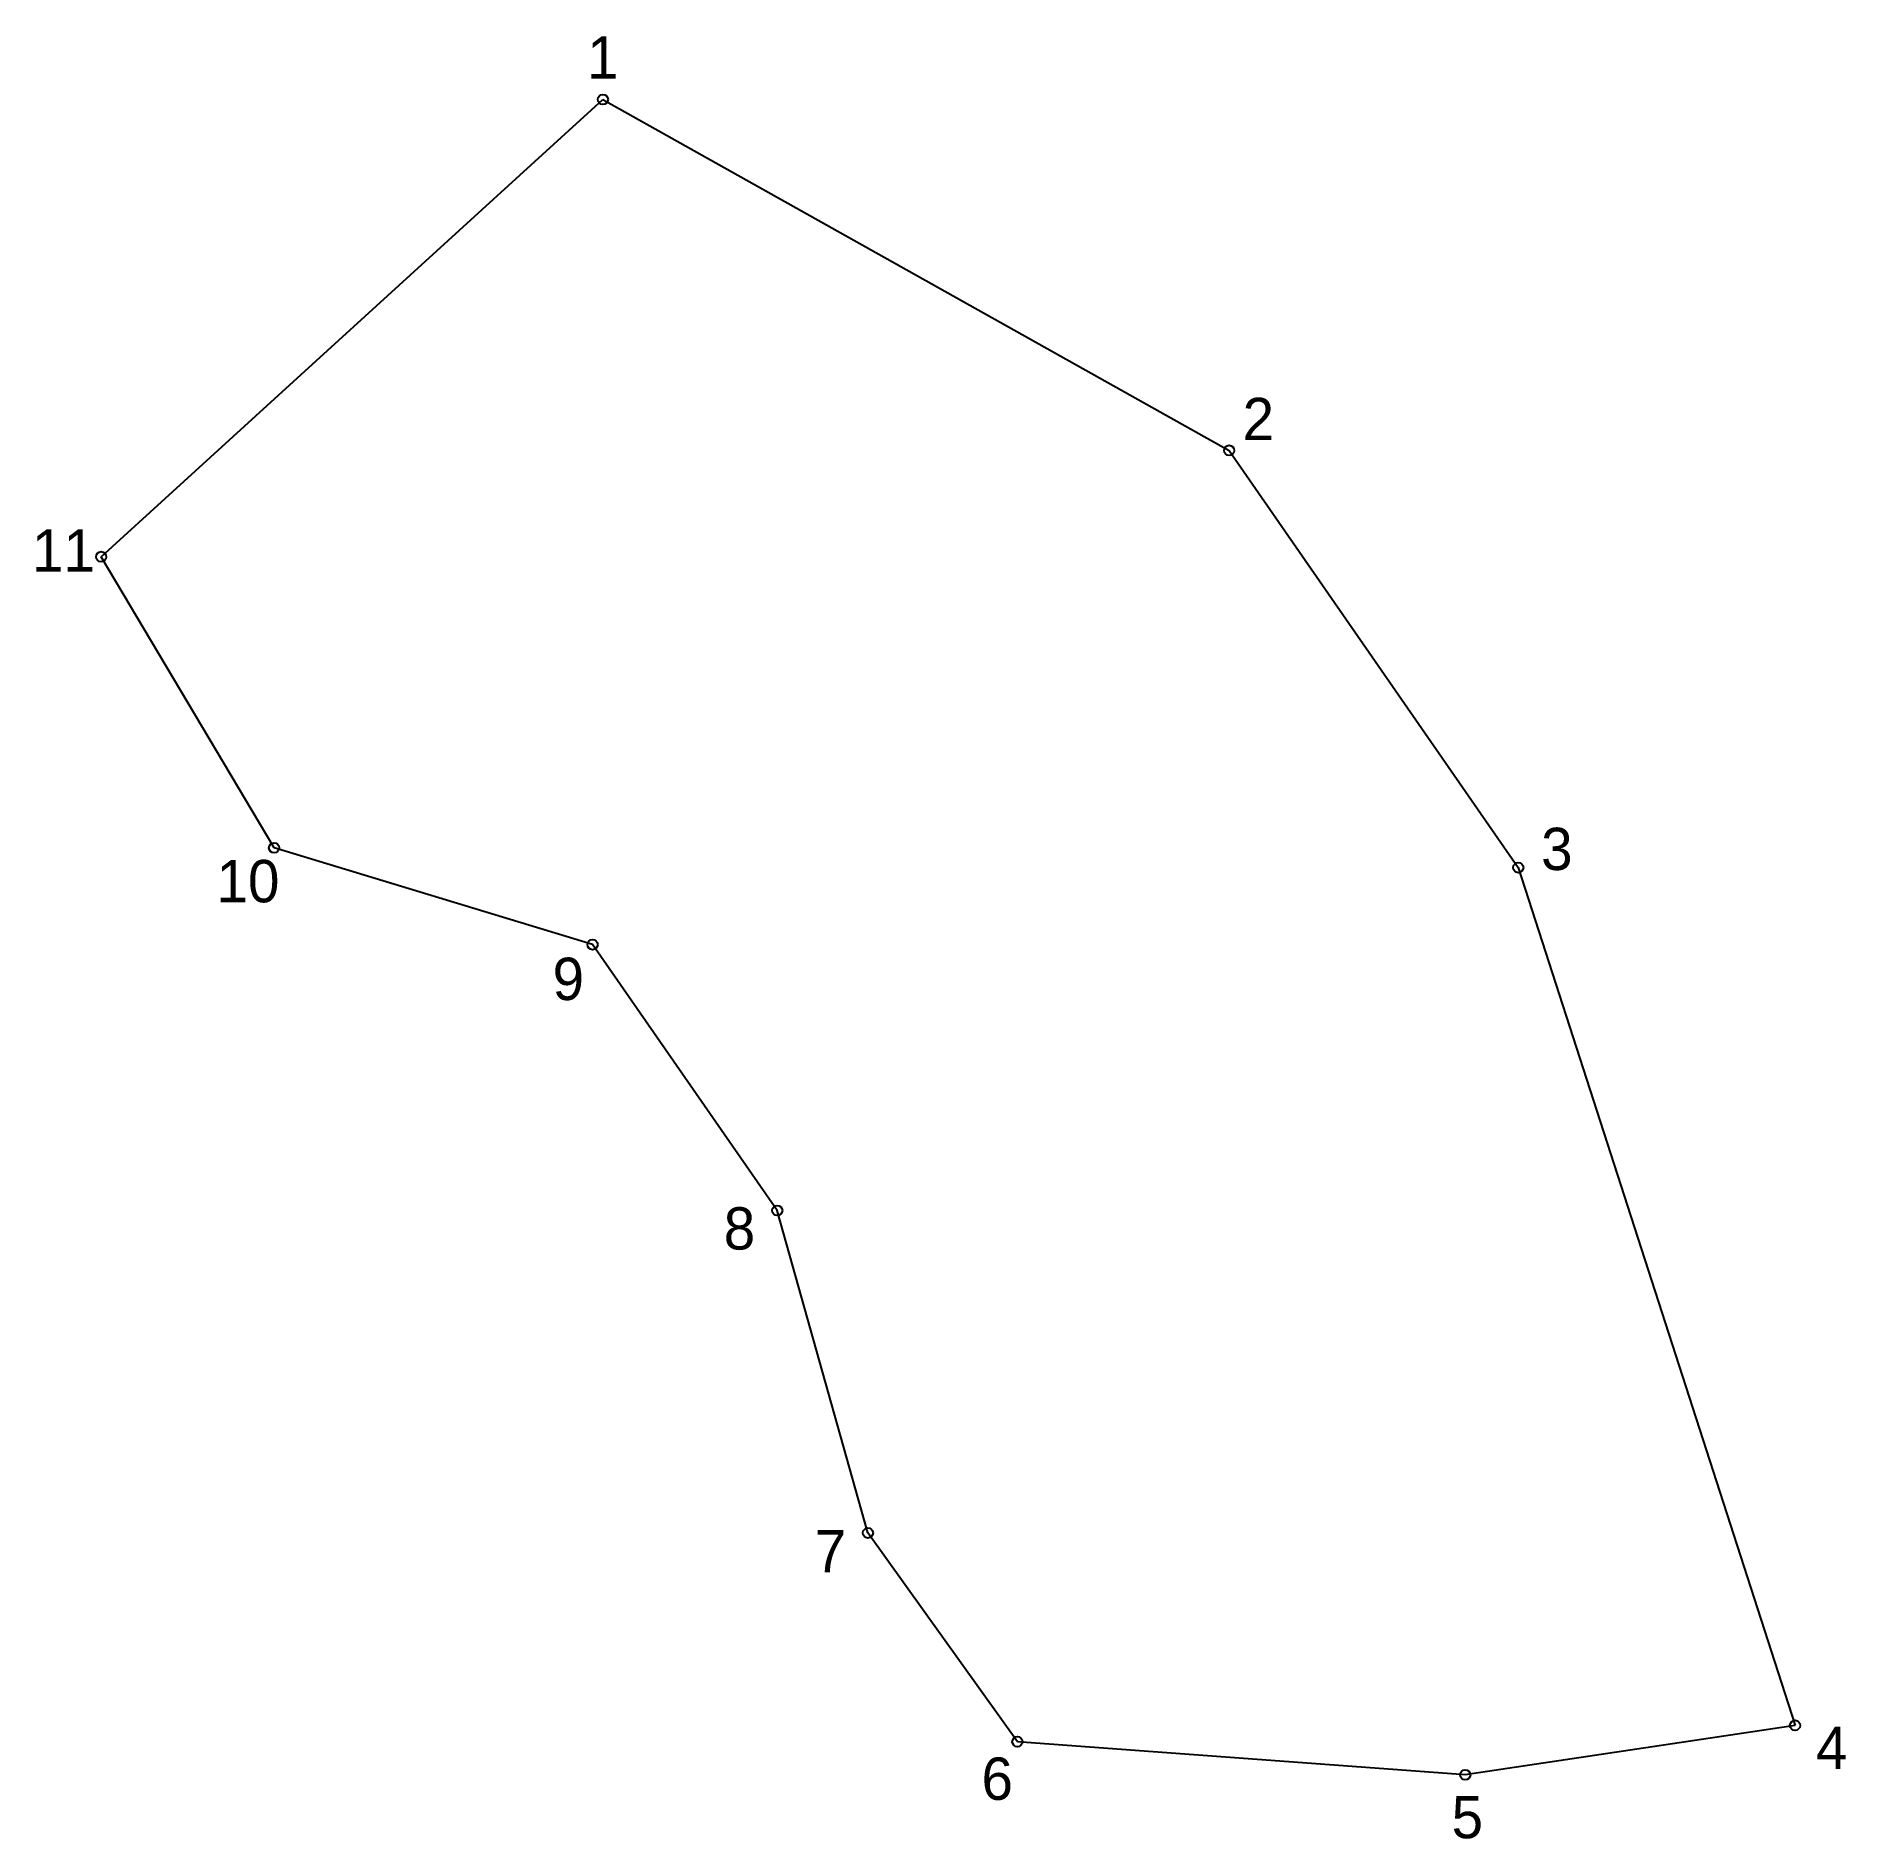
# Model space of a CAD drawing. Extents: x 547016 to 547142, y 1823859 to 1823984.
import ezdxf

# ---------------------------------------------------------------- set-up
doc = ezdxf.new("R2010")
doc.units = 0
for name, color, linetype in [('CanhThua', 7, 'Continuous'), ('MocDinhThua', 7, 'Continuous'), ('SoHieuDinhThua', 7, 'Continuous')]:
    doc.layers.add(name, color=color, linetype=linetype)

msp = doc.modelspace()

# ---------------------------------------------------------------- linework, layer by layer
at = {"layer": 'CanhThua'}
for p, q in [((547020.46, 1823948.24), (547055.32, 1823980.01)), ((547055.32, 1823980.01), (547098.82, 1823955.63)), ((547098.82, 1823955.63), (547118.91, 1823926.64)), ((547032.47, 1823928.01), (547020.46, 1823948.24)), ((547054.6, 1823921.29), (547032.47, 1823928.01)), ((547118.91, 1823926.64), (547138.14, 1823867.04)), ((547067.43, 1823902.82), (547054.6, 1823921.29)), ((547073.73, 1823880.41), (547067.43, 1823902.82)), ((547084.11, 1823865.91), (547073.73, 1823880.41)), ((547138.14, 1823867.04), (547115.23, 1823863.61)), ((547115.23, 1823863.61), (547084.11, 1823865.91))]:
    msp.add_line(p, q, dxfattribs=at)
at = {"layer": 'MocDinhThua'}
for centre in [(547055.32, 1823980.01), (547098.82, 1823955.63), (547020.46, 1823948.24), (547032.47, 1823928.01), (547118.91, 1823926.64), (547054.6, 1823921.29), (547067.43, 1823902.82), (547073.73, 1823880.41), (547138.14, 1823867.04), (547084.11, 1823865.91), (547115.23, 1823863.61)]:
    msp.add_circle(centre, 0.353, dxfattribs=at)

# ---------------------------------------------------------------- texts
at = {"layer": 'SoHieuDinhThua'}
for s, height, p in [('1', 2.94, (547054.22, 1823981.46)), ('2', 2.94, (547099.76, 1823956.34)), ('11', 2.942, (547015.65, 1823947.2)), ('3', 2.94, (547120.5, 1823926.47)), ('10', 2.942, (547028.47, 1823924.23)), ('9', 2.94, (547051.82, 1823917.44)), ('8', 2.94, (547063.71, 1823900.1)), ('7', 2.94, (547070.03, 1823877.67)), ('4', 2.94, (547139.59, 1823864.02)), ('6', 2.94, (547081.62, 1823861.87)), ('5', 2.94, (547114.28, 1823859.2))]:
    msp.add_text(s, height=height, dxfattribs=at).set_placement(p)

doc.saveas('drawing.dxf')
